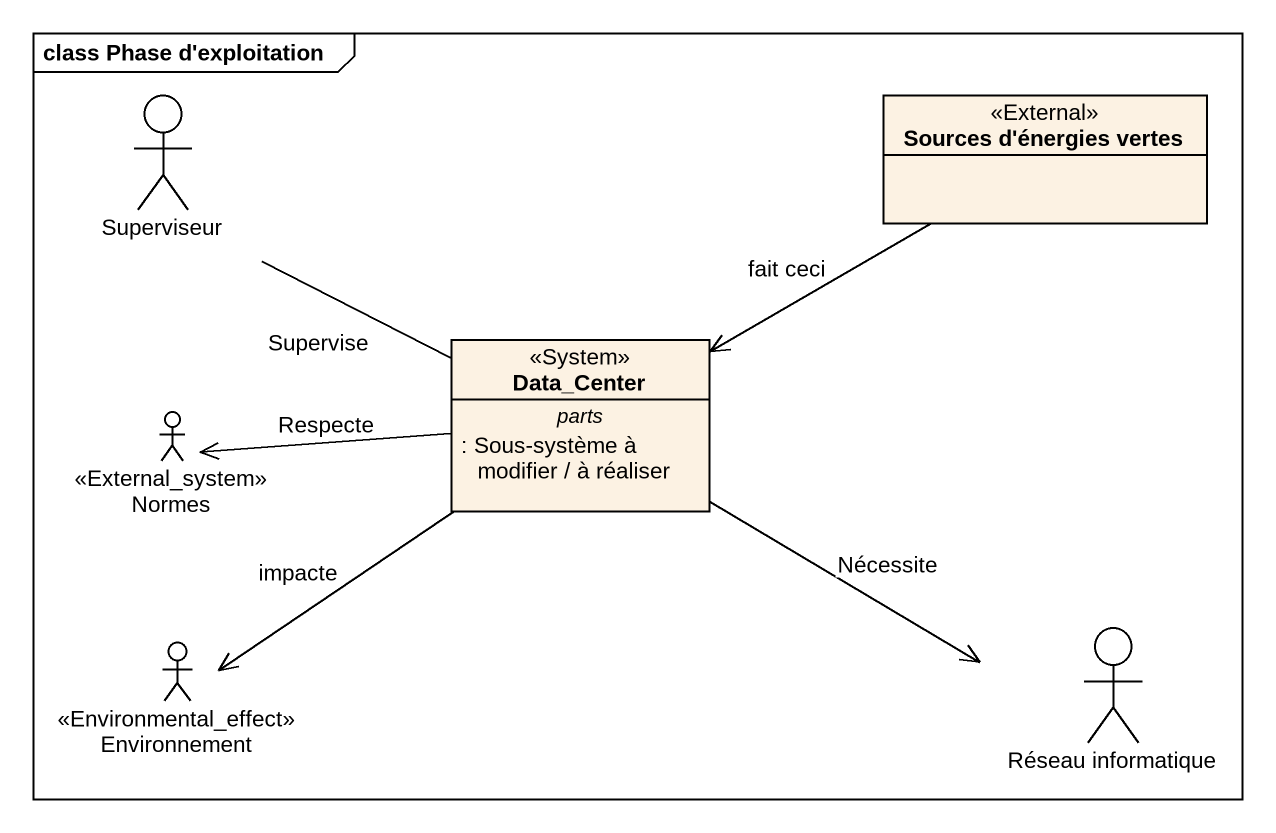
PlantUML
@startuml
mainframe class Phase d'exploitation
allowmixing
hide circle
hide empty members
actor Superviseur
class "Sources d'énergies vertes" as Sources_d_énergies_vertes <<External>>
class Data_Center <<System>> {
  -- parts --
  : Sous-système à modifier / à réaliser
}
actor Normes <<External_system>>
actor "Réseau informatique" as Réseau_informatique
actor Environnement <<Environmental_effect>>
Superviseur "Supervise" -right- Data_Center
Sources_d_énergies_vertes -left-> Data_Center : fait ceci
Data_Center -left-> Normes : Respecte
Data_Center -right-> Réseau_informatique : Nécessite
Data_Center --> Environnement : impacte
@enduml
